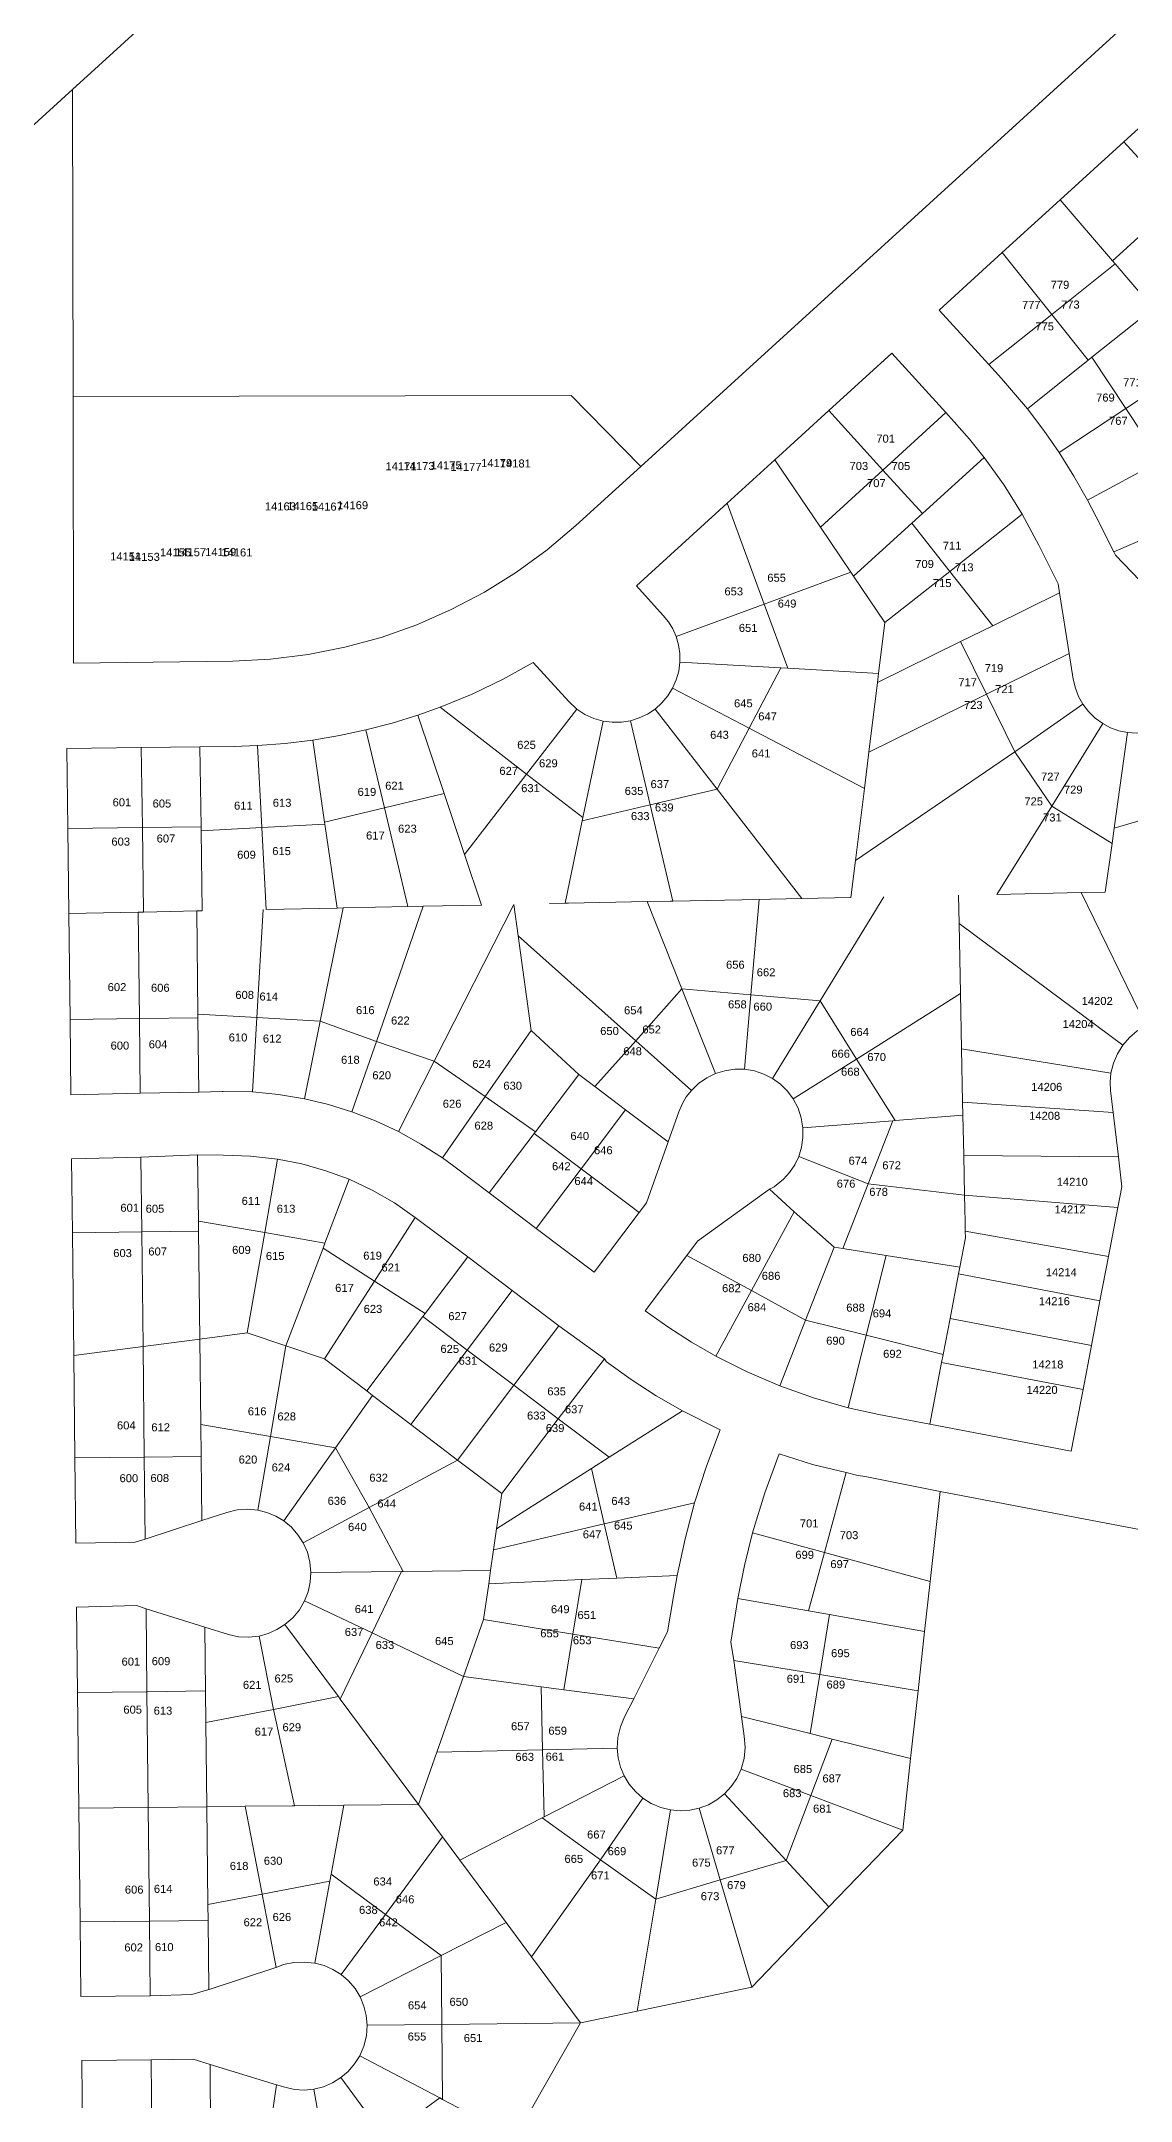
# Model space of a CAD drawing. Header units: feet. Extents: x 865220 to 2822444, y -2240498 to 975731.
# Drawn here: x 2814781 to 2815803, y 964468 to 966399 of the extents above; entities that cross this region are included whole.
import ezdxf
from ezdxf.enums import TextEntityAlignment as Align

# ---------------------------------------------------------------- set-up
doc = ezdxf.new("R2010")
doc.units = ezdxf.units.FT
doc.header["$LTSCALE"] = 0.015
doc.header["$MEASUREMENT"] = 0
doc.layers.add('Dakota County Addresses', color=7, linetype='Continuous')
doc.layers.add('Dakota County Parcels', color=7, linetype='Continuous')
doc.styles.add('Dimensions 100', font='arial.ttf')

# ---------------------------------------------------------------- blocks, each defined once
blk = doc.blocks.new('ACMAP_ANN_TEMPLATE_Dakota County Addresses')
at = {"layer": 'Dakota County Addresses', "style": 'Dimensions 100'}
blk.add_attdef('DakotaCountyAddress', text='', height=50, dxfattribs=at).set_placement((0, 0), align=Align.CENTER)

msp = doc.modelspace()

# ---------------------------------------------------------------- linework, layer by layer
at = {"layer": 'Dakota County Parcels', "lineweight": 5}
for p, q in [((2814810.8, 966353.7), (2815427.5, 966915.3)), ((2815343.7, 966000.4), (2816061, 966653.6)), ((2814811.4, 966066), (2814810.8, 966353.7)), ((2815796.6, 966304.6), (2815851.3, 966354.4)), ((2815737, 966250.3), (2815796.6, 966304.6)), ((2815796.6, 966304.6), (2815847.3, 966249)), ((2815682.7, 966200.9), (2815737, 966250.3)), ((2815737, 966250.3), (2815786, 966193.2)), ((2815786, 966193.2), (2815847.3, 966249)), ((2815623.5, 966147), (2815682.7, 966200.9)), ((2815682.7, 966200.9), (2815729, 966142.9)), ((2815729, 966142.9), (2815788.4, 966190.3)), ((2815786, 966193.2), (2815788.4, 966190.3)), ((2815788.4, 966190.3), (2815821.8, 966151.4)), ((2815623.5, 966147), (2815670.1, 966095.8)), ((2815670.1, 966095.8), (2815729, 966142.9)), ((2815729, 966142.9), (2815763.3, 966099.9)), ((2815766.8, 966102.7), (2815824.3, 966148.5)), ((2815520, 966052.7), (2815579.1, 966106.6)), ((2815579.1, 966106.6), (2815629.9, 966050.8)), ((2815670.1, 966095.8), (2815682.1, 966082.7)), ((2815706.2, 966054.3), (2815763.3, 966099.9)), ((2815763.3, 966099.9), (2815766.8, 966102.7)), ((2815766.8, 966102.7), (2815798.5, 966054.7)), ((2815798.5, 966054.7), (2815866.2, 966099.5)), ((2815706.2, 966054.3), (2815682.1, 966082.7)), ((2814811.4, 966066), (2815278.3, 966067)), ((2814811.9, 965816), (2814811.4, 966066)), ((2815278.3, 966067), (2815343.7, 966000.4)), ((2815469.4, 966006.6), (2815520, 966052.7)), ((2815520, 966052.7), (2815570.8, 965996.9)), ((2815736, 966013.4), (2815798.5, 966054.7)), ((2815798.5, 966054.7), (2815831, 966005.7)), ((2815570.8, 965996.9), (2815629.9, 966050.8)), ((2815629.9, 966050.8), (2815637.7, 966042.3)), ((2815282.8, 965944.9), (2815343.7, 966000.4)), ((2815424.7, 965966), (2815469.4, 966006.6)), ((2815469.4, 966006.6), (2815512.1, 965943.5)), ((2815512.1, 965943.5), (2815570.8, 965996.9)), ((2815570.8, 965996.9), (2815607.8, 965956.2)), ((2815607.8, 965956.2), (2815665.6, 966008.9)), ((2815762.6, 965968.9), (2815831, 966005.7)), ((2815339.6, 965888.5), (2815424.7, 965966)), ((2815424.7, 965966), (2815459.4, 965871.4)), ((2815597.8, 965947.1), (2815607.8, 965956.2)), ((2815770.7, 965953.3), (2815762.6, 965968.9)), ((2815787.2, 965920.2), (2815870.6, 965956.3)), ((2815512.1, 965943.5), (2815540.7, 965901.2)), ((2815543.2, 965897.4), (2815597.8, 965947.1)), ((2815597.8, 965947.1), (2815633.4, 965902)), ((2815633.4, 965902), (2815701.3, 965955.5)), ((2815717, 965926.5), (2815701.3, 965955.5)), ((2815770.7, 965953.3), (2815787.2, 965920.2)), ((2815717, 965926.5), (2815735.1, 965890.3)), ((2815787.2, 965920.2), (2815788.8, 965917.1)), ((2815459.4, 965871.4), (2815540.7, 965901.2)), ((2815540.7, 965901.2), (2815543.2, 965897.4)), ((2815572.6, 965854), (2815633.4, 965902)), ((2815633.4, 965902), (2815673.7, 965851)), ((2815788.8, 965917.1), (2815827, 965877.5)), ((2815339.6, 965888.5), (2815364.8, 965860.8)), ((2815543.2, 965897.4), (2815572.6, 965854)), ((2815673.7, 965851), (2815736.4, 965881.9)), ((2815735.1, 965890.3), (2815736.4, 965881.9)), ((2815736.4, 965881.9), (2815745.5, 965825)), ((2815376.8, 965841.1), (2815459.4, 965871.4)), ((2815459.4, 965871.4), (2815481.5, 965811.2)), ((2815566.7, 965806.3), (2815572.6, 965854)), ((2815643.6, 965836.2), (2815673.7, 965851)), ((2815565.7, 965797.9), (2815643.6, 965836.2)), ((2815643.6, 965836.2), (2815667.9, 965786.9)), ((2815667.9, 965786.9), (2815745.5, 965825)), ((2815745.5, 965825), (2815749.3, 965800.9)), ((2814811.9, 965816), (2814961.3, 965818)), ((2815242.9, 965816.6), (2815276.1, 965780)), ((2815380.4, 965817), (2815474.9, 965811.6)), ((2815445.4, 965755.1), (2815474.9, 965811.6)), ((2815474.9, 965811.6), (2815481.5, 965811.2)), ((2815481.5, 965811.2), (2815566.7, 965806.3)), ((2815565.7, 965797.9), (2815566.7, 965806.3)), ((2815373.6, 965792.6), (2815445.4, 965755.1)), ((2815557.6, 965732.6), (2815565.7, 965797.9)), ((2815557.6, 965732.6), (2815667.9, 965786.9)), ((2815667.9, 965786.9), (2815694.5, 965732.8)), ((2815134.8, 965767.3), (2815155.6, 965774.7)), ((2815134.8, 965767.3), (2815159.4, 965693.7)), ((2815155.6, 965774.7), (2815236.7, 965712)), ((2815236.7, 965712), (2815283.8, 965773)), ((2815276.1, 965780), (2815283.8, 965773)), ((2815357.2, 965773), (2815415.4, 965697.8)), ((2815694.5, 965732.8), (2815758.3, 965777.6)), ((2815036.1, 965743.8), (2815047.2, 965667.1)), ((2815086, 965753.4), (2815103.3, 965680.4)), ((2815289.5, 965671.3), (2815308.3, 965761.7)), ((2815334.2, 965762), (2815352.6, 965683.2)), ((2815415.4, 965697.8), (2815445.4, 965755.1)), ((2815553.4, 965698.6), (2815445.4, 965755.1)), ((2815729, 965682), (2815776.9, 965759.3)), ((2815787.6, 965661.3), (2815800.2, 965750.9)), ((2814805.4, 965736), (2814875.4, 965736.9)), ((2814806.4, 965661), (2814805.4, 965736)), ((2814875.4, 965736.9), (2814930.4, 965737.6)), ((2814876.4, 965661.9), (2814875.4, 965736.9)), ((2814930.4, 965737.6), (2814962.4, 965738)), ((2814931.4, 965662.6), (2814930.4, 965737.6)), ((2814962.4, 965738), (2814984.4, 965738.8)), ((2814988.4, 965661.9), (2814984.4, 965738.8)), ((2815694.5, 965732.8), (2815545, 965631.1)), ((2815553.4, 965698.6), (2815557.6, 965732.6)), ((2815694.5, 965732.8), (2815729, 965682)), ((2815236.7, 965712), (2815178.5, 965636.7)), ((2815236.7, 965712), (2815289.5, 965671.3)), ((2815103.3, 965680.4), (2815159.4, 965693.7)), ((2815159.4, 965693.7), (2815178.5, 965636.7)), ((2815352.6, 965683.2), (2815415.4, 965697.8)), ((2815415.4, 965697.8), (2815494.7, 965595.5)), ((2815545, 965631.1), (2815553.4, 965698.6)), ((2815047.2, 965667.1), (2815103.3, 965680.4)), ((2815047.2, 965667.1), (2815047.5, 965665)), ((2815103.3, 965680.4), (2815125.3, 965587.9)), ((2815272.8, 965590.9), (2815288.9, 965668.2)), ((2815288.9, 965668.2), (2815352.6, 965683.2)), ((2815288.9, 965668.2), (2815289.5, 965671.3)), ((2815352.6, 965683.2), (2815373.8, 965593)), ((2815677.7, 965599.2), (2815729, 965682)), ((2815785.6, 965646.9), (2815729, 965682)), ((2815787.6, 965661.3), (2815847.3, 965678.9)), ((2814806.4, 965661), (2814876.4, 965661.9)), ((2814807.4, 965581.3), (2814806.4, 965661)), ((2814876.4, 965661.9), (2814931.4, 965662.6)), ((2814876.4, 965661.9), (2814877.4, 965582.7)), ((2814931.4, 965658.9), (2814931.4, 965662.6)), ((2814931.4, 965658.9), (2814988.4, 965661.9)), ((2814932.4, 965583.9), (2814931.4, 965658.9)), ((2814988.4, 965661.9), (2815047.5, 965665)), ((2814988.4, 965661.9), (2814992.4, 965585.1)), ((2815047.5, 965665), (2815058.9, 965586.5)), ((2815785.6, 965646.9), (2815787.6, 965661.3)), ((2815178.5, 965636.7), (2815194.3, 965589.3)), ((2815540.7, 965596.4), (2815545, 965631.1)), ((2815779.1, 965601.3), (2815785.6, 965646.9)), ((2815139.7, 965588.1), (2815194.3, 965589.3)), ((2815150, 965442.9), (2815224.7, 965589.9)), ((2815224.7, 965589.9), (2815228.8, 965560.4)), ((2815258.1, 965590.6), (2815272.8, 965590.9)), ((2815272.8, 965590.9), (2815276, 965591)), ((2815276, 965591), (2815349.7, 965592.5)), ((2815349.7, 965592.5), (2815371.2, 965592.9)), ((2815349.7, 965592.5), (2815382.3, 965510.6)), ((2815371.2, 965592.9), (2815373.8, 965593)), ((2815373.8, 965593), (2815454.6, 965594.6)), ((2815447, 965505.1), (2815454.6, 965594.6)), ((2815454.6, 965594.6), (2815465.3, 965594.9)), ((2815465.3, 965594.9), (2815494.7, 965595.5)), ((2815494.7, 965595.5), (2815540.7, 965596.4)), ((2815511.8, 965499.5), (2815571.5, 965597.1)), ((2815642.1, 965571.9), (2815641.6, 965598.5)), ((2815677.7, 965599.2), (2815756.6, 965600.9)), ((2815756.6, 965600.9), (2815779.1, 965601.3)), ((2815756.6, 965600.9), (2815817.5, 965476.1)), ((2814807.4, 965581.3), (2814872.4, 965582.6)), ((2814808.6, 965482.1), (2814807.4, 965581.3)), ((2814872.4, 965582.6), (2814877.4, 965582.7)), ((2814873.6, 965482.8), (2814872.4, 965582.6)), ((2814877.4, 965582.7), (2814927.4, 965583.8)), ((2814927.4, 965583.8), (2814932.4, 965583.9)), ((2814928.5, 965487.1), (2814927.4, 965583.8)), ((2814983.8, 965483.8), (2814989.8, 965585.1)), ((2814992.4, 965585.1), (2815058.9, 965586.5)), ((2815043.1, 965480.3), (2815064.7, 965586.6)), ((2815058.9, 965586.5), (2815064.7, 965586.6)), ((2815064.7, 965586.6), (2815125.3, 965587.9)), ((2815095.8, 965461.5), (2815139.7, 965588.1)), ((2815125.3, 965587.9), (2815139.7, 965588.1)), ((2815643.5, 965506.4), (2815642.1, 965571.9)), ((2815642.1, 965571.9), (2815795.6, 965458)), ((2815228.8, 965560.4), (2815339, 965462.1)), ((2815228.8, 965560.4), (2815240.9, 965471.8)), ((2815339, 965462.1), (2815382.3, 965510.6)), ((2815382.3, 965510.6), (2815447, 965505.1)), ((2815382.3, 965510.6), (2815413.8, 965431.3)), ((2815441, 965435.3), (2815447, 965505.1)), ((2815447, 965505.1), (2815511.8, 965499.5)), ((2815467.3, 965426.7), (2815511.8, 965499.5)), ((2815511.8, 965499.5), (2815545.9, 965444.9)), ((2815545.9, 965444.9), (2815643.5, 965506.4)), ((2815644.5, 965454.4), (2815643.5, 965506.4)), ((2814808.6, 965482.1), (2814873.6, 965482.8)), ((2814809.4, 965411.5), (2814808.6, 965482.1)), ((2814873.6, 965482.8), (2814928.5, 965483.5)), ((2814874.3, 965412.8), (2814873.6, 965482.8)), ((2814928.5, 965487.1), (2814983.8, 965483.8)), ((2814928.5, 965483.5), (2814928.5, 965487.1)), ((2814928.5, 965483.5), (2814929.3, 965414)), ((2814979.7, 965414.3), (2814983.8, 965483.8)), ((2814983.8, 965483.8), (2815043.1, 965480.3)), ((2815028.3, 965407.6), (2815043.1, 965480.3)), ((2815043.1, 965480.3), (2815095.8, 965461.5)), ((2815072.9, 965395.4), (2815095.8, 965461.5)), ((2815095.8, 965461.5), (2815150, 965442.9)), ((2815197.7, 965409.7), (2815240.9, 965471.8)), ((2815240.9, 965471.8), (2815285.6, 965430.6)), ((2815300.7, 965419.2), (2815339, 965462.1)), ((2815339, 965462.1), (2815391.2, 965415.5)), ((2815645.5, 965404.4), (2815644.5, 965454.4)), ((2815644.5, 965454.4), (2815784.6, 965431.8)), ((2815150, 965442.9), (2815116.5, 965376.9)), ((2815150, 965442.9), (2815197.7, 965409.7)), ((2815486.7, 965407.5), (2815545.9, 965444.9)), ((2815545.9, 965444.9), (2815582.2, 965387.3)), ((2815245, 965376.7), (2815285.6, 965430.6)), ((2815285.6, 965430.6), (2815300.7, 965419.2)), ((2815300.7, 965419.2), (2815329.5, 965397.4)), ((2814809.4, 965411.5), (2814874.3, 965412.8)), ((2814874.3, 965412.8), (2814929.3, 965414)), ((2814929.3, 965414), (2814951.3, 965414.4)), ((2814951.3, 965414.4), (2814952, 965414.4)), ((2814979.7, 965414.3), (2814952, 965414.4)), ((2815157.7, 965352.2), (2815197.7, 965409.7)), ((2815197.7, 965409.7), (2815245, 965376.7)), ((2815287.7, 965342.1), (2815329.5, 965397.4)), ((2815329.5, 965397.4), (2815369.4, 965367.3)), ((2815645.5, 965404.4), (2815786.6, 965394.9)), ((2815645.8, 965392.4), (2815645.5, 965404.4)), ((2815784.2, 965415.3), (2815786.6, 965394.9)), ((2815369.4, 965367.3), (2815379.4, 965395.6)), ((2815495.8, 965380.3), (2815580.1, 965387.1)), ((2815557, 965328.1), (2815580.1, 965387.1)), ((2815580.1, 965387.1), (2815582.2, 965387.3)), ((2815582.2, 965387.3), (2815645.8, 965392.4)), ((2815646.6, 965354.4), (2815645.8, 965392.4)), ((2815786.6, 965394.9), (2815791.5, 965353.2)), ((2815201.7, 965319.4), (2815243.8, 965375.2)), ((2815243.8, 965375.2), (2815245, 965376.7)), ((2815243.8, 965375.2), (2815287.7, 965342.1)), ((2815349.1, 965310.3), (2815369.4, 965367.3)), ((2814810, 965351.5), (2814875, 965352.9)), ((2814810.8, 965282.1), (2814810, 965351.5)), ((2814875, 965352.9), (2814928, 965355.3)), ((2814875.8, 965282.9), (2814875, 965352.9)), ((2814928, 965355.3), (2814952.4, 965354.9)), ((2814928.9, 965293), (2814928, 965355.3)), ((2814991.1, 965282.2), (2815003.1, 965351.2)), ((2815168.5, 965344.4), (2815157.7, 965352.2)), ((2815168.5, 965344.4), (2815201.7, 965319.4)), ((2815245.6, 965286.2), (2815287.7, 965342.1)), ((2815287.7, 965342.1), (2815333, 965308)), ((2815491.8, 965353.6), (2815557, 965328.1)), ((2815647.3, 965317.4), (2815646.6, 965354.4)), ((2815646.6, 965354.4), (2815791.5, 965353.2)), ((2815791.5, 965353.2), (2815794.8, 965325.3)), ((2815047.6, 965272.4), (2815070.3, 965332.2)), ((2815201.7, 965319.4), (2815245.6, 965286.2)), ((2815397, 965274.2), (2815464.4, 965323.1)), ((2815464.4, 965323.1), (2815468.7, 965325.2)), ((2815464.4, 965323.1), (2815487.4, 965301.7)), ((2815468.7, 965325.2), (2815470.8, 965326.7)), ((2815533.2, 965267.4), (2815557, 965328.1)), ((2815557, 965328.1), (2815647.3, 965317.4)), ((2815791, 965305.7), (2815794.8, 965325.3)), ((2815300, 965245.2), (2815342.2, 965301)), ((2815333, 965308), (2815342.2, 965301)), ((2815342.2, 965301), (2815349.1, 965310.3)), ((2815447.4, 965228), (2815487.4, 965301.7)), ((2815487.4, 965301.7), (2815524.9, 965268.7)), ((2815647.9, 965292.5), (2815647.3, 965317.4)), ((2815647.3, 965317.4), (2815791, 965305.7)), ((2815782.2, 965259.9), (2815791, 965305.7)), ((2814810.8, 965282.1), (2814875.8, 965282.9)), ((2814812.1, 965167.2), (2814810.8, 965282.1)), ((2814875.8, 965282.9), (2814929, 965283.5)), ((2814877, 965175.6), (2814875.8, 965282.9)), ((2814928.9, 965293), (2814991.1, 965282.2)), ((2814929, 965283.5), (2814928.9, 965293)), ((2814930.2, 965182.4), (2814929, 965283.5)), ((2814974.8, 965188.2), (2814991.1, 965282.2)), ((2814991.1, 965282.2), (2815047.6, 965272.4)), ((2815093.9, 965236.8), (2815132.3, 965296.5)), ((2815132.3, 965296.5), (2815181.5, 965259.4)), ((2815245.6, 965286.2), (2815300, 965245.2)), ((2815648, 965283.5), (2815647.9, 965292.5)), ((2815648.2, 965277.5), (2815648, 965283.5)), ((2815648, 965283.5), (2815782.2, 965259.9)), ((2815011, 965176), (2815045.8, 965267.8)), ((2815045.8, 965267.8), (2815047.6, 965272.4)), ((2815045.8, 965267.8), (2815093.9, 965236.8)), ((2815386.9, 965260.8), (2815397, 965274.2)), ((2815498.3, 965200.3), (2815524.9, 965268.7)), ((2815524.9, 965268.7), (2815533.2, 965267.4)), ((2815533.2, 965267.4), (2815573.8, 965260.9)), ((2815642.9, 965250), (2815648.2, 965277.5)), ((2815141.4, 965206.3), (2815181.5, 965259.4)), ((2815181.5, 965259.4), (2815223, 965228.1)), ((2815347.9, 965209), (2815386.9, 965260.8)), ((2815386.9, 965260.8), (2815447.4, 965228)), ((2815555.1, 965186), (2815573.8, 965260.9)), ((2815573.8, 965260.9), (2815642.9, 965250)), ((2815633.7, 965201.8), (2815641.7, 965243.6)), ((2815641.7, 965243.6), (2815642.9, 965250)), ((2815641.7, 965243.6), (2815774.3, 965218.2)), ((2815774.3, 965218.2), (2815782.2, 965259.9)), ((2815047, 965163.9), (2815093.9, 965236.8)), ((2815093.9, 965236.8), (2815141.4, 965206.3)), ((2815180.8, 965172.2), (2815223, 965228.1)), ((2815223, 965228.1), (2815266.9, 965195)), ((2815414, 965166.5), (2815447.4, 965228)), ((2815447.4, 965228), (2815498.3, 965200.3)), ((2815086.7, 965133.8), (2815139.3, 965203.5)), ((2815139.3, 965203.5), (2815141.4, 965206.3)), ((2815139.3, 965203.5), (2815180.8, 965172.2)), ((2815766.3, 965176.5), (2815774.3, 965218.2)), ((2814930.2, 965182.4), (2814974.8, 965188.2)), ((2814974.8, 965188.2), (2815011, 965176)), ((2815224.7, 965139.1), (2815266.9, 965195)), ((2815266.9, 965195), (2815309.8, 965163.8)), ((2815474.2, 965138.5), (2815498.3, 965200.3)), ((2815498.3, 965200.3), (2815555.1, 965186)), ((2815538.1, 965118.1), (2815555.1, 965186)), ((2815555.1, 965186), (2815627.2, 965168)), ((2815627.2, 965168), (2815633.7, 965201.8)), ((2815633.7, 965201.8), (2815766.3, 965176.5)), ((2814812.1, 965167.2), (2814877, 965175.6)), ((2814813.2, 965071.2), (2814812.1, 965167.2)), ((2814877, 965175.6), (2814930.2, 965182.4)), ((2814878.2, 965071.9), (2814877, 965175.6)), ((2814931.1, 965102.3), (2814930.2, 965182.4)), ((2814996.4, 965091.1), (2815011, 965176)), ((2815011, 965176), (2815047, 965163.9)), ((2815128.1, 965102.3), (2815180.8, 965172.2)), ((2815180.8, 965172.2), (2815224.7, 965139.1)), ((2815625.8, 965160.6), (2815627.2, 965168)), ((2815758.4, 965135.2), (2815766.3, 965176.5)), ((2815047, 965163.9), (2815086.7, 965133.8)), ((2815266.2, 965107.8), (2815309.8, 965163.8)), ((2815309.8, 965163.8), (2815311.7, 965161.1)), ((2815614.7, 965102.6), (2815625.8, 965160.6)), ((2815625.8, 965160.6), (2815758.4, 965135.2)), ((2815057.6, 965080.6), (2815092.3, 965129.5)), ((2815086.7, 965133.8), (2815092.3, 965129.5)), ((2815092.3, 965129.5), (2815128.1, 965102.3)), ((2815171.9, 965069), (2815224.7, 965139.1)), ((2815224.7, 965139.1), (2815266.2, 965107.8)), ((2815747.3, 965077.3), (2815758.4, 965135.2)), ((2815213.3, 965037.6), (2815266.2, 965107.8)), ((2815266.2, 965107.8), (2815314.1, 965071.7)), ((2815314.1, 965071.7), (2815382.7, 965115.2)), ((2815382.7, 965115.2), (2815418, 965097.3)), ((2815538.1, 965118.1), (2815566.9, 965111.8)), ((2815566.9, 965111.8), (2815614.7, 965102.6)), ((2814931.4, 965072.5), (2814931.1, 965102.3)), ((2814931.1, 965102.3), (2814996.4, 965091.1)), ((2814996.4, 965091.1), (2814984.5, 965022.1)), ((2814996.4, 965091.1), (2815057.6, 965080.6)), ((2815128.1, 965102.3), (2815171.9, 965069)), ((2815614.7, 965102.6), (2815747.3, 965077.3)), ((2814813.2, 965071.2), (2814878.2, 965071.9)), ((2814814.1, 964991.2), (2814813.2, 965071.2)), ((2814878.2, 965071.9), (2814931.4, 965072.5)), ((2814879, 964994.9), (2814878.2, 965071.9)), ((2814932.1, 965012.3), (2814931.4, 965072.5)), ((2815057.6, 965080.6), (2815009, 965012)), ((2815057.6, 965080.6), (2815088.9, 965024.5)), ((2815088.9, 965024.5), (2815171.9, 965069)), ((2815171.9, 965069), (2815213.3, 965037.6)), ((2815297.4, 965061), (2815314.1, 965071.7)), ((2815208.5, 965004.6), (2815297.4, 965061)), ((2815297.4, 965061), (2815309.5, 965009.2)), ((2815516.1, 964982.4), (2815536.2, 965057.4)), ((2815555.7, 965053.3), (2815624.3, 965039.7)), ((2815208.5, 965004.6), (2815213.3, 965037.6)), ((2815615, 964955.2), (2815624.3, 965039.7)), ((2815624.3, 965039.7), (2815819.5, 965002.4)), ((2814879, 964994.9), (2814932.1, 965012.3)), ((2814932.1, 965012.3), (2814955.7, 965020)), ((2815027.2, 964991.4), (2815088.9, 965024.5)), ((2815088.9, 965024.5), (2815121, 964964.6)), ((2815309.5, 965009.2), (2815394.2, 965029)), ((2814814.1, 964991.2), (2814869.6, 964992)), ((2814869.6, 964992), (2814878.9, 964994.8)), ((2814878.9, 964994.8), (2814879, 964994.9)), ((2815205.6, 964984.8), (2815309.5, 965009.2)), ((2815205.6, 964984.8), (2815208.5, 965004.6)), ((2815309.5, 965009.2), (2815321.4, 964958.5)), ((2815448.6, 965000.9), (2815516.1, 964982.4)), ((2815202.9, 964965.6), (2815205.6, 964984.8)), ((2815501.1, 964927.6), (2815516.1, 964982.4)), ((2815516.1, 964982.4), (2815615, 964955.2)), ((2815034.4, 964963.7), (2815119.2, 964964.6)), ((2815091.7, 964907), (2815119.2, 964964.6)), ((2815119.2, 964964.6), (2815121, 964964.6)), ((2815121, 964964.6), (2815202.9, 964965.6)), ((2815196.2, 964919.5), (2815201.1, 964953.1)), ((2815201.1, 964953.1), (2815202.9, 964965.6)), ((2815201.1, 964953.1), (2815288.5, 964957)), ((2815280.1, 964905.8), (2815288.5, 964957)), ((2815288.5, 964957), (2815321.4, 964958.5)), ((2815321.4, 964958.5), (2815377.8, 964961)), ((2815377.8, 964961), (2815374.3, 964941.3)), ((2815609.9, 964908.5), (2815615, 964955.2)), ((2815028.5, 964937.1), (2815091.7, 964907)), ((2815368.8, 964908.1), (2815374.3, 964941.3)), ((2815434.8, 964939.2), (2815433.5, 964931.6)), ((2815434.8, 964939.2), (2815501.1, 964927.6)), ((2814814.7, 964931.2), (2814870.8, 964932.6)), ((2814815.6, 964851.2), (2814814.7, 964931.2)), ((2814870.8, 964932.6), (2814879.9, 964929.6)), ((2814879.9, 964929.6), (2814935, 964912.3)), ((2814880.6, 964851.9), (2814879.9, 964929.6)), ((2815010.1, 964914.8), (2815060.2, 964847.3)), ((2815177.4, 964866.1), (2815196.2, 964919.5)), ((2815196.2, 964919.5), (2815280.1, 964905.8)), ((2815428.1, 964898.4), (2815433.5, 964931.6)), ((2815501.1, 964927.6), (2815520.7, 964924.2)), ((2815511.5, 964868), (2815520.7, 964924.2)), ((2815520.7, 964924.2), (2815609.9, 964908.5)), ((2814935, 964912.3), (2814957, 964905.6)), ((2814935.6, 964852.6), (2814935, 964912.3)), ((2814985.8, 964904.1), (2814999.2, 964835.4)), ((2815062, 964844.9), (2815091.7, 964907)), ((2815091.7, 964907), (2815177.4, 964866.1)), ((2815271.6, 964853.7), (2815280.1, 964905.8)), ((2815280.1, 964905.8), (2815361, 964892.6)), ((2815361, 964892.6), (2815368.8, 964908.1)), ((2815428.1, 964898.4), (2815431, 964881.3)), ((2815603.8, 964852.9), (2815609.9, 964908.5)), ((2815337.1, 964845.1), (2815361, 964892.6)), ((2815431, 964881.3), (2815438.1, 964828.6)), ((2815431, 964881.3), (2815511.5, 964868)), ((2815152.5, 964795.3), (2815177.4, 964866.1)), ((2815177.4, 964866.1), (2815250.4, 964856.5)), ((2815250.4, 964856.5), (2815271.6, 964853.7)), ((2815251.7, 964797.5), (2815250.4, 964856.5)), ((2815502.4, 964812.7), (2815511.5, 964868)), ((2815511.5, 964868), (2815603.8, 964852.9)), ((2814815.6, 964851.2), (2814880.6, 964851.9)), ((2814816.9, 964742.7), (2814815.6, 964851.2)), ((2814880.6, 964851.9), (2814935.6, 964852.6)), ((2814881.9, 964743.4), (2814880.6, 964851.9)), ((2814936, 964823.1), (2814935.6, 964852.6)), ((2814999.2, 964835.4), (2815060.2, 964847.3)), ((2815060.2, 964847.3), (2815062, 964844.9)), ((2815062, 964844.9), (2815135.2, 964746.3)), ((2815271.6, 964853.7), (2815337.1, 964845.1)), ((2815328.6, 964828.3), (2815337.1, 964845.1)), ((2815596.7, 964789.3), (2815603.8, 964852.9)), ((2814936, 964823.1), (2814999.2, 964835.4)), ((2814936.9, 964744.1), (2814936, 964823.1)), ((2814999.2, 964835.4), (2815019, 964745)), ((2815438.1, 964828.6), (2815502.4, 964812.7)), ((2815438.1, 964828.6), (2815440.8, 964810.2)), ((2815251.7, 964797.5), (2815321.6, 964799)), ((2815502.4, 964812.7), (2815523.2, 964807.5)), ((2815503.3, 964754.6), (2815523.2, 964807.5)), ((2815523.2, 964807.5), (2815596.7, 964789.3)), ((2815135.2, 964746.3), (2815152.5, 964795.3)), ((2815152.5, 964795.3), (2815251.7, 964797.5)), ((2815253, 964734.5), (2815251.7, 964797.5)), ((2815437.8, 964779.2), (2815503.3, 964754.6)), ((2815589.4, 964722.3), (2815596.7, 964789.3)), ((2815253, 964734.5), (2815328.2, 964773)), ((2814816.9, 964742.7), (2814881.9, 964743.4)), ((2814818.1, 964636.3), (2814816.9, 964742.7)), ((2814881.9, 964743.4), (2814936.9, 964744.1)), ((2814883.1, 964637), (2814881.9, 964743.4)), ((2814936.9, 964744.1), (2814972.8, 964744.5)), ((2814937.9, 964652.4), (2814936.9, 964744.1)), ((2814972.8, 964744.5), (2815016.8, 964745)), ((2814972.8, 964744.5), (2814988.6, 964662.2)), ((2815016.8, 964745), (2815019, 964745)), ((2815019, 964745), (2815065.2, 964745.5)), ((2815053.3, 964680.8), (2815065.2, 964745.5)), ((2815065.2, 964745.5), (2815135.2, 964746.3)), ((2815135.2, 964746.3), (2815157.8, 964715.8)), ((2815306.1, 964694.4), (2815345.6, 964752.3)), ((2815357.7, 964657.6), (2815371.7, 964741.1)), ((2815398.5, 964742.7), (2815418.3, 964675.5)), ((2815422.3, 964756.2), (2815480, 964693.7)), ((2815480, 964693.7), (2815503.3, 964754.6)), ((2815503.3, 964754.6), (2815589.4, 964722.3)), ((2815173.9, 964694.1), (2815251.2, 964733.6)), ((2815251.2, 964733.6), (2815253, 964734.5)), ((2815251.2, 964733.6), (2815306.1, 964694.4)), ((2815520.1, 964650.2), (2815589.4, 964722.3)), ((2815104.3, 964643.2), (2815157.8, 964715.8)), ((2815157.8, 964715.8), (2815173.9, 964694.1)), ((2815173.9, 964694.1), (2815217.4, 964635.5)), ((2815241.2, 964603.4), (2815306.1, 964694.4)), ((2815306.1, 964694.4), (2815357.7, 964657.6)), ((2815418.3, 964675.5), (2815480, 964693.7)), ((2815480, 964693.7), (2815520.1, 964650.2)), ((2814988.6, 964662.2), (2815052.1, 964674.4)), ((2815038, 964597.6), (2815052.1, 964674.4)), ((2815052.1, 964674.4), (2815053.3, 964680.8)), ((2815053.3, 964680.8), (2815104.3, 964643.2)), ((2815357.7, 964657.6), (2815418.3, 964675.5)), ((2815418.3, 964675.5), (2815447.8, 964574.9)), ((2814937.9, 964652.4), (2814988.6, 964662.2)), ((2814938, 964637.6), (2814937.9, 964652.4)), ((2814988.6, 964662.2), (2815001.8, 964593.4)), ((2815340.2, 964552.5), (2815357.7, 964657.6)), ((2815447.8, 964574.9), (2815520.1, 964650.2)), ((2814818.1, 964636.3), (2814883.1, 964637)), ((2814818.8, 964566.3), (2814818.1, 964636.3)), ((2814883.1, 964637), (2814938, 964637.6)), ((2814883.8, 964567), (2814883.1, 964637)), ((2814938.8, 964572.8), (2814938, 964637.6)), ((2815062.8, 964586.9), (2815104.3, 964643.2)), ((2815104.3, 964643.2), (2815156.7, 964604.6)), ((2815156.7, 964604.6), (2815217.4, 964635.5)), ((2815217.4, 964635.5), (2815241.2, 964603.4)), ((2814938.9, 964572.8), (2815001.5, 964593.3)), ((2815001.5, 964593.3), (2815001.8, 964593.4)), ((2815001.8, 964593.4), (2815008.6, 964596.3)), ((2815080.6, 964565.8), (2815156.7, 964604.6)), ((2815157.1, 964540.1), (2815156.7, 964604.6)), ((2815241.2, 964603.4), (2815287.1, 964541.5)), ((2814818.8, 964566.3), (2814883.8, 964567)), ((2814883.8, 964567), (2814922.8, 964568.2)), ((2814922.8, 964568.2), (2814938.8, 964572.8)), ((2814938.8, 964572.8), (2814938.9, 964572.8)), ((2815340.2, 964552.5), (2815447.8, 964574.9)), ((2815287.1, 964541.5), (2815340.2, 964552.5)), ((2815087.1, 964539.3), (2815157.1, 964540.1)), ((2815157.1, 964540.1), (2815287.1, 964541.5)), ((2815157.9, 964469.8), (2815157.1, 964540.1)), ((2815225.8, 964434.1), (2815287.1, 964541.5)), ((2815080.2, 964510.7), (2815155.2, 964471.2)), ((2814819.5, 964506.3), (2814884.5, 964507)), ((2814820.3, 964436.3), (2814819.5, 964506.3)), ((2814884.5, 964507), (2814924.1, 964507.6)), ((2814885.3, 964437), (2814884.5, 964507)), ((2814924.1, 964507.6), (2814939.8, 964502.6)), ((2814940.3, 964437.6), (2814939.8, 964502.6)), ((2814939.8, 964502.6), (2815002.1, 964483.5)), ((2815062.6, 964490.2), (2815103.9, 964433.7)), ((2814992.2, 964414.2), (2815002.1, 964483.5)), ((2815002.1, 964483.5), (2815010, 964481.3)), ((2815037.3, 964479.5), (2815049.9, 964406)), ((2815103.9, 964433.7), (2815155.2, 964471.2)), ((2815155.2, 964471.2), (2815157.9, 964469.8)), ((2815157.9, 964469.8), (2815225.8, 964434.1))]:
    msp.add_line(p, q, dxfattribs=at)
for points in [[(2814757.6, 966305.3), (2814764.5, 966311.6), (2814810.8, 966353.7)], [(2815736, 966013.4), (2815721.5, 966034.2), (2815706.2, 966054.3)], [(2815665.6, 966008.9), (2815652, 966025.8), (2815637.7, 966042.3)], [(2815701.3, 965955.5), (2815684.3, 965982.7), (2815665.6, 966008.9)], [(2815762.6, 965968.9), (2815749.8, 965991.4), (2815736, 966013.4)], [(2814961.3, 965818), (2814996.6, 965819.8), (2815031.7, 965824.1), (2815066.3, 965830.9), (2815100.4, 965840.2), (2815133.7, 965852), (2815166, 965866.2), (2815197.3, 965882.6), (2815227.3, 965901.3), (2815255.8, 965922.1), (2815282.8, 965944.9)], [(2815376.8, 965841.1), (2815373.7, 965848.2), (2815369.7, 965854.8), (2815364.8, 965860.8)], [(2815380.4, 965817), (2815380.3, 965825.2), (2815379.1, 965833.2), (2815376.8, 965841.1)], [(2815155.6, 965774.7), (2815185.5, 965787), (2815214.6, 965801), (2815242.9, 965816.6)], [(2815373.6, 965792.6), (2815377, 965800.4), (2815379.3, 965808.6), (2815380.4, 965817)], [(2815357.2, 965773), (2815363.6, 965778.7), (2815369.1, 965785.3), (2815373.6, 965792.6)], [(2815749.3, 965800.9), (2815751.2, 965792.7), (2815754.2, 965784.9), (2815758.3, 965777.6)], [(2815086, 965753.4), (2815110.5, 965759.8), (2815134.8, 965767.3)], [(2815283.8, 965773), (2815291.4, 965768), (2815299.6, 965764.2), (2815308.3, 965761.7)], [(2815334.2, 965762), (2815342.3, 965764.6), (2815350.1, 965768.3), (2815357.2, 965773)], [(2815758.3, 965777.6), (2815763.6, 965770.6), (2815769.8, 965764.5), (2815776.9, 965759.3)], [(2814984.4, 965738.8), (2815010.3, 965740.7), (2815036.1, 965743.8)], [(2815036.1, 965743.8), (2815061.2, 965748.1), (2815086, 965753.4)], [(2815308.3, 965761.7), (2815316.9, 965760.6), (2815325.6, 965760.7), (2815334.2, 965762)], [(2815776.9, 965759.3), (2815784.3, 965755.4), (2815792.1, 965752.6), (2815800.2, 965750.9)], [(2815800.2, 965750.9), (2815808.7, 965750.3), (2815817.2, 965750.9), (2815825.5, 965752.8)], [(2815817.5, 965476.1), (2815809.3, 965471.3), (2815801.9, 965465.2), (2815795.6, 965458)], [(2815795.6, 965458), (2815790.6, 965449.9), (2815786.9, 965441.1), (2815784.6, 965431.8)], [(2815441, 965435.3), (2815431.8, 965435.4), (2815422.6, 965434), (2815413.8, 965431.3)], [(2815467.3, 965426.7), (2815459, 965430.9), (2815450.2, 965433.8), (2815441, 965435.3)], [(2815391.2, 965415.5), (2815386.4, 965409.4), (2815382.5, 965402.7), (2815379.4, 965395.6)], [(2815413.8, 965431.3), (2815405.5, 965427.2), (2815397.9, 965421.9), (2815391.2, 965415.5)], [(2815486.7, 965407.5), (2815481.2, 965414.9), (2815474.7, 965421.3), (2815467.3, 965426.7)], [(2815784.6, 965431.8), (2815783.9, 965423.5), (2815784.2, 965415.3)], [(2815028.3, 965407.6), (2815004.1, 965411.6), (2814979.7, 965414.3)], [(2815072.9, 965395.4), (2815050.8, 965402.2), (2815028.3, 965407.6)], [(2815495.8, 965380.3), (2815494.2, 965389.9), (2815491.2, 965399), (2815486.7, 965407.5)], [(2815116.5, 965376.9), (2815095, 965386.9), (2815072.9, 965395.4)], [(2815157.7, 965352.2), (2815137.5, 965365.3), (2815116.5, 965376.9)], [(2815491.8, 965353.6), (2815494.5, 965362.3), (2815495.8, 965371.3), (2815495.8, 965380.3)], [(2815003.1, 965351.2), (2814977.8, 965353.9), (2814952.4, 965354.9)], [(2815070.3, 965332.2), (2815048.4, 965340.3), (2815026, 965346.7), (2815003.1, 965351.2)], [(2815470.8, 965326.7), (2815477.4, 965332.2), (2815483.3, 965338.6), (2815488.1, 965345.8), (2815491.8, 965353.6)], [(2815132.3, 965296.5), (2815112.7, 965310.1), (2815091.9, 965322), (2815070.3, 965332.2)], [(2815347.9, 965209), (2815369.2, 965193.8), (2815391.2, 965179.6), (2815414, 965166.5)], [(2815414, 965166.5), (2815443.6, 965151.6), (2815474.2, 965138.5)], [(2815311.7, 965161.1), (2815334.6, 965144.7), (2815358.3, 965129.4), (2815382.7, 965115.2)], [(2815474.2, 965138.5), (2815505.8, 965127.3), (2815538.1, 965118.1)], [(2815418, 965097.3), (2815405.3, 965063.4), (2815394.2, 965029)], [(2815473.6, 965074.8), (2815460.1, 965038.2), (2815448.6, 965000.9)], [(2815473.6, 965074.8), (2815504.6, 965065), (2815536.2, 965057.4)], [(2815536.2, 965057.4), (2815545.9, 965054.8), (2815555.7, 965053.3)], [(2814984.5, 965022.1), (2814974.9, 965023), (2814965.2, 965022.3), (2814955.7, 965020)], [(2815009, 965012), (2815001.4, 965016.5), (2814993.2, 965020), (2814984.5, 965022.1)], [(2815027.2, 964991.4), (2815022.3, 964999.1), (2815016.1, 965006.1), (2815009, 965012)], [(2815394.2, 965029), (2815385.2, 964995.2), (2815377.8, 964961)], [(2815034.4, 964963.7), (2815033.5, 964973.2), (2815031.1, 964982.6), (2815027.2, 964991.4)], [(2815448.6, 965000.9), (2815441, 964970.2), (2815434.8, 964939.2)], [(2815028.5, 964937.1), (2815031.8, 964945.7), (2815033.8, 964954.6), (2815034.4, 964963.7)], [(2815010.1, 964914.8), (2815017.4, 964921.2), (2815023.6, 964928.7), (2815028.5, 964937.1)], [(2814985.8, 964904.1), (2814994.4, 964906.5), (2815002.6, 964910.1), (2815010.1, 964914.8)], [(2814957, 964905.6), (2814966.5, 964903.5), (2814976.2, 964903), (2814985.8, 964904.1)], [(2815328.6, 964828.3), (2815324.6, 964819), (2815322.3, 964809.1), (2815321.6, 964799)], [(2815321.6, 964799), (2815322.5, 964790), (2815324.7, 964781.3), (2815328.2, 964773)], [(2815437.8, 964779.2), (2815440.6, 964789.3), (2815441.6, 964799.7), (2815440.8, 964810.2)], [(2815422.3, 964756.2), (2815428.6, 964763), (2815433.8, 964770.7), (2815437.8, 964779.2)], [(2815328.2, 964773), (2815332.9, 964765.2), (2815338.8, 964758.3), (2815345.6, 964752.3)], [(2815345.6, 964752.3), (2815353.6, 964747.2), (2815362.4, 964743.4), (2815371.7, 964741.1)], [(2815371.7, 964741.1), (2815380.7, 964740.3), (2815389.7, 964740.8), (2815398.5, 964742.7)], [(2815398.5, 964742.7), (2815407.1, 964746), (2815415.1, 964750.5), (2815422.3, 964756.2)], [(2815038, 964597.6), (2815028.2, 964598.5), (2815018.3, 964598.1), (2815008.6, 964596.3)], [(2815062.8, 964586.9), (2815055.1, 964591.7), (2815046.8, 964595.3), (2815038, 964597.6)], [(2815080.6, 964565.8), (2815075.8, 964573.7), (2815069.8, 964580.8), (2815062.8, 964586.9)], [(2815087.1, 964539.3), (2815086.3, 964548.4), (2815084.1, 964557.3), (2815080.6, 964565.8)], [(2815080.2, 964510.7), (2815084.1, 964519.8), (2815086.4, 964529.4), (2815087.1, 964539.3)], [(2815062.6, 964490.2), (2815069.5, 964496.1), (2815075.4, 964503), (2815080.2, 964510.7)], [(2815037.3, 964479.5), (2815046.2, 964481.7), (2815054.7, 964485.3), (2815062.6, 964490.2)], [(2815010, 964481.3), (2815018.9, 964479.2), (2815028.1, 964478.6), (2815037.3, 964479.5)]]:
    msp.add_lwpolyline(points, dxfattribs=at)

# ---------------------------------------------------------------- block references
at = {"layer": 'Dakota County Addresses', "lineweight": 5, "xscale": 0.15, "yscale": 0.15, "zscale": 0.15}
for p, values in [((2815736.8, 966166.9), {'DakotaCountyAddress': '779'}), ((2815709.9, 966148.1), {'DakotaCountyAddress': '777'}), ((2815746.5, 966148.4), {'DakotaCountyAddress': '773'}), ((2815722.4, 966127.9), {'DakotaCountyAddress': '775'}), ((2815804.7, 966075.5), {'DakotaCountyAddress': '771'}), ((2815779.4, 966061.2), {'DakotaCountyAddress': '769'}), ((2815791.5, 966039.4), {'DakotaCountyAddress': '767'}), ((2815573.3, 966022.7), {'DakotaCountyAddress': '701'}), ((2815118.9, 965996.8), {'DakotaCountyAddress': '14171'}), ((2815135.8, 965997), {'DakotaCountyAddress': '14173'}), ((2815161.2, 965997.7), {'DakotaCountyAddress': '14175'}), ((2815179.8, 965996.2), {'DakotaCountyAddress': '14177'}), ((2815208.6, 965999.8), {'DakotaCountyAddress': '14179'}), ((2815226.1, 965999.4), {'DakotaCountyAddress': '14181'}), ((2815548.2, 965997.1), {'DakotaCountyAddress': '703'}), ((2815587.6, 965997), {'DakotaCountyAddress': '705'}), ((2815564.6, 965981), {'DakotaCountyAddress': '707'}), ((2815005.8, 965959.2), {'DakotaCountyAddress': '14163'}), ((2815026.7, 965959.4), {'DakotaCountyAddress': '14165'}), ((2815049.8, 965959), {'DakotaCountyAddress': '14167'}), ((2815073.5, 965960.3), {'DakotaCountyAddress': '14169'}), ((2814860.7, 965912.3), {'DakotaCountyAddress': '14151'}), ((2814878.2, 965911.9), {'DakotaCountyAddress': '14153'}), ((2814907.5, 965916.1), {'DakotaCountyAddress': '14155'}), ((2814921.6, 965916.2), {'DakotaCountyAddress': '14157'}), ((2814949.8, 965916.4), {'DakotaCountyAddress': '14159'}), ((2814965, 965916), {'DakotaCountyAddress': '14161'}), ((2815635.6, 965922.4), {'DakotaCountyAddress': '711'}), ((2815471.1, 965892.3), {'DakotaCountyAddress': '655'}), ((2815609.8, 965905.2), {'DakotaCountyAddress': '709'}), ((2815647, 965902.1), {'DakotaCountyAddress': '713'}), ((2815430.9, 965879.5), {'DakotaCountyAddress': '653'}), ((2815626.3, 965887.3), {'DakotaCountyAddress': '715'}), ((2815480.9, 965868.1), {'DakotaCountyAddress': '649'}), ((2815444.4, 965845.3), {'DakotaCountyAddress': '651'}), ((2815650.2, 965794.4), {'DakotaCountyAddress': '717'}), ((2815674.9, 965807.6), {'DakotaCountyAddress': '719'}), ((2815684.7, 965787.9), {'DakotaCountyAddress': '721'}), ((2815439.9, 965774.6), {'DakotaCountyAddress': '645'}), ((2815462.6, 965762.4), {'DakotaCountyAddress': '647'}), ((2815655.5, 965773), {'DakotaCountyAddress': '723'}), ((2815417.5, 965745.1), {'DakotaCountyAddress': '643'}), ((2815236.6, 965735.7), {'DakotaCountyAddress': '625'}), ((2815257.1, 965718.4), {'DakotaCountyAddress': '629'}), ((2815456.5, 965727.6), {'DakotaCountyAddress': '641'}), ((2815112.8, 965697.4), {'DakotaCountyAddress': '621'}), ((2815219.9, 965711.3), {'DakotaCountyAddress': '627'}), ((2815361.6, 965698.9), {'DakotaCountyAddress': '637'}), ((2815727.7, 965705.9), {'DakotaCountyAddress': '727'}), ((2814857.2, 965681.8), {'DakotaCountyAddress': '601'}), ((2814894.7, 965680.7), {'DakotaCountyAddress': '605'}), ((2814971.1, 965678.7), {'DakotaCountyAddress': '611'}), ((2815007.4, 965681.4), {'DakotaCountyAddress': '613'}), ((2815086.9, 965691.6), {'DakotaCountyAddress': '619'}), ((2815240.3, 965695.1), {'DakotaCountyAddress': '631'}), ((2815337.4, 965692.5), {'DakotaCountyAddress': '635'}), ((2815712.1, 965682.7), {'DakotaCountyAddress': '725'}), ((2815749.2, 965693.7), {'DakotaCountyAddress': '729'}), ((2815343.2, 965668.9), {'DakotaCountyAddress': '633'}), ((2815365.7, 965677), {'DakotaCountyAddress': '639'}), ((2815729.7, 965667.6), {'DakotaCountyAddress': '731'}), ((2814856.1, 965645), {'DakotaCountyAddress': '603'}), ((2814898.5, 965647.9), {'DakotaCountyAddress': '607'}), ((2815094.9, 965650.7), {'DakotaCountyAddress': '617'}), ((2815124.9, 965657.1), {'DakotaCountyAddress': '623'}), ((2814974, 965632.7), {'DakotaCountyAddress': '609'}), ((2815006.9, 965636.1), {'DakotaCountyAddress': '615'}), ((2815432.4, 965529.6), {'DakotaCountyAddress': '656'}), ((2814852.6, 965508.6), {'DakotaCountyAddress': '602'}), ((2814893.2, 965508), {'DakotaCountyAddress': '606'}), ((2815461.2, 965522.5), {'DakotaCountyAddress': '662'}), ((2814972.3, 965501.3), {'DakotaCountyAddress': '608'}), ((2814994.9, 965499.8), {'DakotaCountyAddress': '614'}), ((2815085.4, 965487), {'DakotaCountyAddress': '616'}), ((2815336.8, 965486.9), {'DakotaCountyAddress': '654'}), ((2815434.3, 965492.4), {'DakotaCountyAddress': '658'}), ((2815458.1, 965490.3), {'DakotaCountyAddress': '660'}), ((2815771.7, 965495.6), {'DakotaCountyAddress': '14202'}), ((2815118.3, 965477.3), {'DakotaCountyAddress': '622'}), ((2815314.4, 965467.5), {'DakotaCountyAddress': '650'}), ((2815353.9, 965468.9), {'DakotaCountyAddress': '652'}), ((2815548.9, 965466.6), {'DakotaCountyAddress': '664'}), ((2815753.8, 965474), {'DakotaCountyAddress': '14204'}), ((2814855.3, 965453.8), {'DakotaCountyAddress': '600'}), ((2814891.1, 965455), {'DakotaCountyAddress': '604'}), ((2814966.1, 965461.4), {'DakotaCountyAddress': '610'}), ((2814998.1, 965460.4), {'DakotaCountyAddress': '612'}), ((2815336, 965448.5), {'DakotaCountyAddress': '648'}), ((2815071.4, 965440.5), {'DakotaCountyAddress': '618'}), ((2815194.5, 965436.6), {'DakotaCountyAddress': '624'}), ((2815531.1, 965446.2), {'DakotaCountyAddress': '666'}), ((2815540.2, 965429.3), {'DakotaCountyAddress': '668'}), ((2815564.9, 965443.1), {'DakotaCountyAddress': '670'}), ((2815100.8, 965426), {'DakotaCountyAddress': '620'}), ((2815223.6, 965416.2), {'DakotaCountyAddress': '630'}), ((2815724.4, 965415.1), {'DakotaCountyAddress': '14206'}), ((2815166.8, 965399.3), {'DakotaCountyAddress': '626'}), ((2815196.5, 965378.8), {'DakotaCountyAddress': '628'}), ((2815722.4, 965388), {'DakotaCountyAddress': '14208'}), ((2815286.5, 965369.1), {'DakotaCountyAddress': '640'}), ((2815308.6, 965355.7), {'DakotaCountyAddress': '646'}), ((2815269.2, 965340.7), {'DakotaCountyAddress': '642'}), ((2815547.3, 965345.9), {'DakotaCountyAddress': '674'}), ((2815578.9, 965341.6), {'DakotaCountyAddress': '672'}), ((2815290.2, 965326.8), {'DakotaCountyAddress': '644'}), ((2815536.2, 965324.4), {'DakotaCountyAddress': '676'}), ((2815566.7, 965316.7), {'DakotaCountyAddress': '678'}), ((2815748.3, 965326.1), {'DakotaCountyAddress': '14210'}), ((2814864.5, 965301.8), {'DakotaCountyAddress': '601'}), ((2814888.2, 965300.9), {'DakotaCountyAddress': '605'}), ((2814978.2, 965308.2), {'DakotaCountyAddress': '611'}), ((2815011.1, 965300.9), {'DakotaCountyAddress': '613'}), ((2815746.3, 965300.2), {'DakotaCountyAddress': '14212'}), ((2814857.8, 965259.3), {'DakotaCountyAddress': '603'}), ((2814890.7, 965260.8), {'DakotaCountyAddress': '607'}), ((2814969.3, 965262.3), {'DakotaCountyAddress': '609'}), ((2815000.9, 965256.6), {'DakotaCountyAddress': '615'}), ((2815092.2, 965256.9), {'DakotaCountyAddress': '619'}), ((2815447.7, 965254.8), {'DakotaCountyAddress': '680'}), ((2815109.3, 965245.8), {'DakotaCountyAddress': '621'}), ((2815465.9, 965238), {'DakotaCountyAddress': '686'}), ((2815738, 965241.4), {'DakotaCountyAddress': '14214'}), ((2815065.9, 965226.7), {'DakotaCountyAddress': '617'}), ((2815428.7, 965226.4), {'DakotaCountyAddress': '682'}), ((2815092.6, 965207), {'DakotaCountyAddress': '623'}), ((2815172, 965200.2), {'DakotaCountyAddress': '627'}), ((2815452.6, 965208.6), {'DakotaCountyAddress': '684'}), ((2815545.1, 965208.2), {'DakotaCountyAddress': '688'}), ((2815569.9, 965202.8), {'DakotaCountyAddress': '694'}), ((2815731.5, 965214.2), {'DakotaCountyAddress': '14216'}), ((2815526.3, 965177.2), {'DakotaCountyAddress': '690'}), ((2815164.6, 965169.5), {'DakotaCountyAddress': '625'}), ((2815181.6, 965158.4), {'DakotaCountyAddress': '631'}), ((2815210.1, 965170.8), {'DakotaCountyAddress': '629'}), ((2815579.7, 965164.9), {'DakotaCountyAddress': '692'}), ((2815725.4, 965154.9), {'DakotaCountyAddress': '14218'}), ((2815264.8, 965129.7), {'DakotaCountyAddress': '635'}), ((2815720, 965131.1), {'DakotaCountyAddress': '14220'}), ((2814984, 965111), {'DakotaCountyAddress': '616'}), ((2815011.7, 965106.2), {'DakotaCountyAddress': '628'}), ((2815245.8, 965107), {'DakotaCountyAddress': '633'}), ((2815281.3, 965112.9), {'DakotaCountyAddress': '637'}), ((2814861.3, 965097.8), {'DakotaCountyAddress': '604'}), ((2814893.5, 965096), {'DakotaCountyAddress': '612'}), ((2815263.4, 965095.3), {'DakotaCountyAddress': '639'}), ((2814975.4, 965065.8), {'DakotaCountyAddress': '620'}), ((2814863.7, 965048.3), {'DakotaCountyAddress': '600'}), ((2814892.7, 965048.5), {'DakotaCountyAddress': '608'}), ((2815006.3, 965058.4), {'DakotaCountyAddress': '624'}), ((2815097.9, 965048.8), {'DakotaCountyAddress': '632'}), ((2815058.8, 965027.1), {'DakotaCountyAddress': '636'}), ((2815105.5, 965024.6), {'DakotaCountyAddress': '644'}), ((2815324.9, 965027), {'DakotaCountyAddress': '643'}), ((2815078, 965002.7), {'DakotaCountyAddress': '640'}), ((2815294.5, 965021.7), {'DakotaCountyAddress': '641'}), ((2815327.3, 965003.9), {'DakotaCountyAddress': '645'}), ((2815501.6, 965005.9), {'DakotaCountyAddress': '701'}), ((2815298.1, 964995.7), {'DakotaCountyAddress': '647'}), ((2815539, 964994.9), {'DakotaCountyAddress': '703'}), ((2815497.4, 964976.5), {'DakotaCountyAddress': '699'}), ((2815530.2, 964967.8), {'DakotaCountyAddress': '697'}), ((2815084.3, 964925.7), {'DakotaCountyAddress': '641'}), ((2815268.2, 964925.5), {'DakotaCountyAddress': '649'}), ((2815293.1, 964920.1), {'DakotaCountyAddress': '651'}), ((2815074.9, 964904.2), {'DakotaCountyAddress': '637'}), ((2815103.8, 964892), {'DakotaCountyAddress': '633'}), ((2815159.5, 964895.7), {'DakotaCountyAddress': '645'}), ((2815258.2, 964902.9), {'DakotaCountyAddress': '655'}), ((2815288.8, 964896.4), {'DakotaCountyAddress': '653'}), ((2815492.4, 964891.9), {'DakotaCountyAddress': '693'}), ((2814865.6, 964876.4), {'DakotaCountyAddress': '601'}), ((2814893.9, 964876.8), {'DakotaCountyAddress': '609'}), ((2815530.9, 964884.3), {'DakotaCountyAddress': '695'}), ((2814979.4, 964854.6), {'DakotaCountyAddress': '621'}), ((2815009, 964860.6), {'DakotaCountyAddress': '625'}), ((2815489.3, 964860.3), {'DakotaCountyAddress': '691'}), ((2815526.6, 964854.9), {'DakotaCountyAddress': '689'}), ((2814867.3, 964831.4), {'DakotaCountyAddress': '605'}), ((2814895.7, 964830.4), {'DakotaCountyAddress': '613'}), ((2814990.4, 964810.8), {'DakotaCountyAddress': '617'}), ((2815016.5, 964814.9), {'DakotaCountyAddress': '629'}), ((2815230.8, 964815.8), {'DakotaCountyAddress': '657'}), ((2815265.8, 964811.6), {'DakotaCountyAddress': '659'}), ((2815234.9, 964787.1), {'DakotaCountyAddress': '663'}), ((2815263.2, 964787.3), {'DakotaCountyAddress': '661'}), ((2815495.7, 964775.7), {'DakotaCountyAddress': '685'}), ((2815485.7, 964753.1), {'DakotaCountyAddress': '683'}), ((2815522.8, 964766.9), {'DakotaCountyAddress': '687'}), ((2815514, 964738.6), {'DakotaCountyAddress': '681'}), ((2815302.1, 964714.3), {'DakotaCountyAddress': '667'}), ((2815321.4, 964698.7), {'DakotaCountyAddress': '669'}), ((2815423, 964699.5), {'DakotaCountyAddress': '677'}), ((2814967.1, 964684.9), {'DakotaCountyAddress': '618'}), ((2814999, 964689.7), {'DakotaCountyAddress': '630'}), ((2815280.9, 964691.5), {'DakotaCountyAddress': '665'}), ((2815305.8, 964676), {'DakotaCountyAddress': '671'}), ((2815400.5, 964688), {'DakotaCountyAddress': '675'}), ((2814868.7, 964662.7), {'DakotaCountyAddress': '606'}), ((2814895.9, 964663.4), {'DakotaCountyAddress': '614'}), ((2815101.7, 964670.3), {'DakotaCountyAddress': '634'}), ((2815408.7, 964656.5), {'DakotaCountyAddress': '673'}), ((2815433.4, 964666.9), {'DakotaCountyAddress': '679'}), ((2815007.2, 964637), {'DakotaCountyAddress': '626'}), ((2815088.3, 964643.7), {'DakotaCountyAddress': '638'}), ((2815122.7, 964653.6), {'DakotaCountyAddress': '646'}), ((2814980, 964632.1), {'DakotaCountyAddress': '622'}), ((2815107.1, 964632), {'DakotaCountyAddress': '642'}), ((2814868.2, 964608.5), {'DakotaCountyAddress': '602'}), ((2814896.9, 964608.8), {'DakotaCountyAddress': '610'}), ((2815134.1, 964554.2), {'DakotaCountyAddress': '654'}), ((2815173.1, 964557.5), {'DakotaCountyAddress': '650'}), ((2815133.9, 964525), {'DakotaCountyAddress': '655'}), ((2815186.5, 964523.6), {'DakotaCountyAddress': '651'})]:
    msp.add_blockref('ACMAP_ANN_TEMPLATE_Dakota County Addresses', p, dxfattribs=at).add_auto_attribs(values)

doc.saveas('drawing.dxf')
